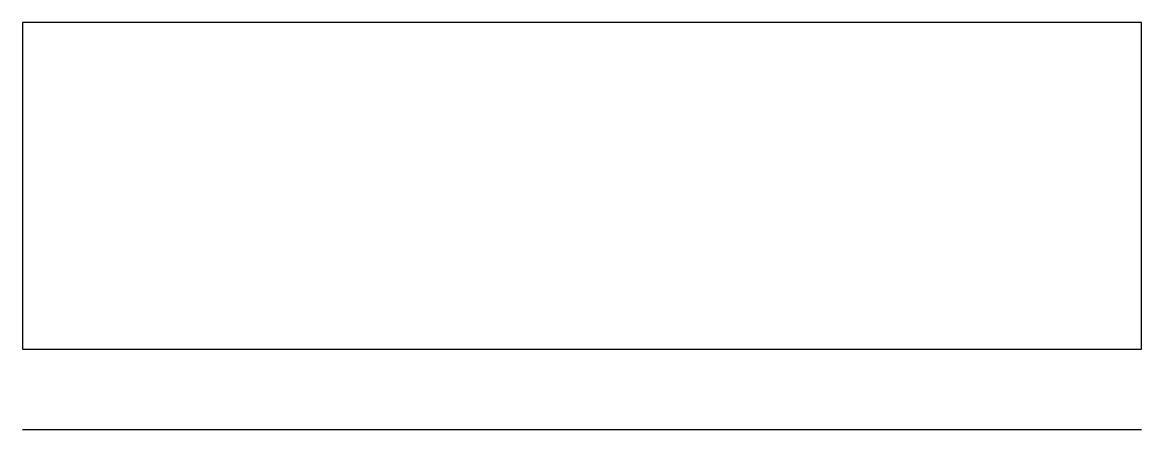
# Model space of a CAD drawing. Header units: metres. Extents: x 10 to 428, y -10 to 142.
import ezdxf

# ---------------------------------------------------------------- set-up
doc = ezdxf.new("R2010")
doc.units = ezdxf.units.M

msp = doc.modelspace()

# ---------------------------------------------------------------- linework, layer by layer
at = {"layer": 'COTA'}
msp.add_line((10, -10), (428, -10), dxfattribs=at)
at = {"layer": 'PAINEIS'}
msp.add_lwpolyline([(10, 20), (428, 20), (428, 142), (10, 142)], close=True, dxfattribs=at)

doc.saveas('drawing.dxf')
